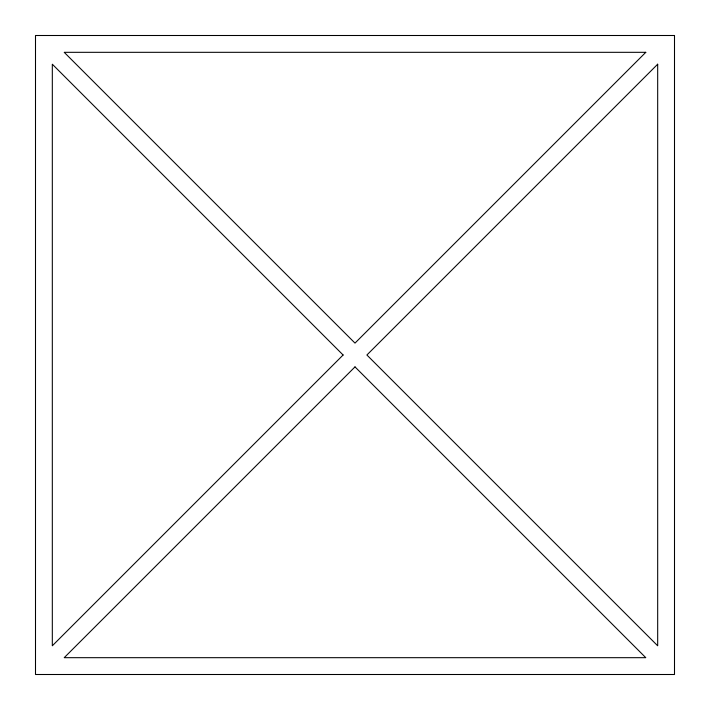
<?xml version="1.0" encoding="UTF-8"?>
<svg xmlns="http://www.w3.org/2000/svg" width="710" height="710" viewBox="0 0 710 710"><rect width="100%" height="100%" fill="white"/><g stroke="black" fill="none" stroke-linecap="round" stroke-linejoin="round"><path stroke-width="1.06" d="M343.108 355L52.318 645.789L52.318 64.211L343.108 355M645.789 52.318L355 343.108L64.211 52.318L645.789 52.318M355 366.892L64.211 657.682L645.789 657.682L355 366.892M657.682 64.211L366.892 355L657.682 645.789L657.682 64.211M674.5 35.5L35.5 35.5L35.5 674.5L674.5 674.5L674.5 35.5"/></g></svg>
